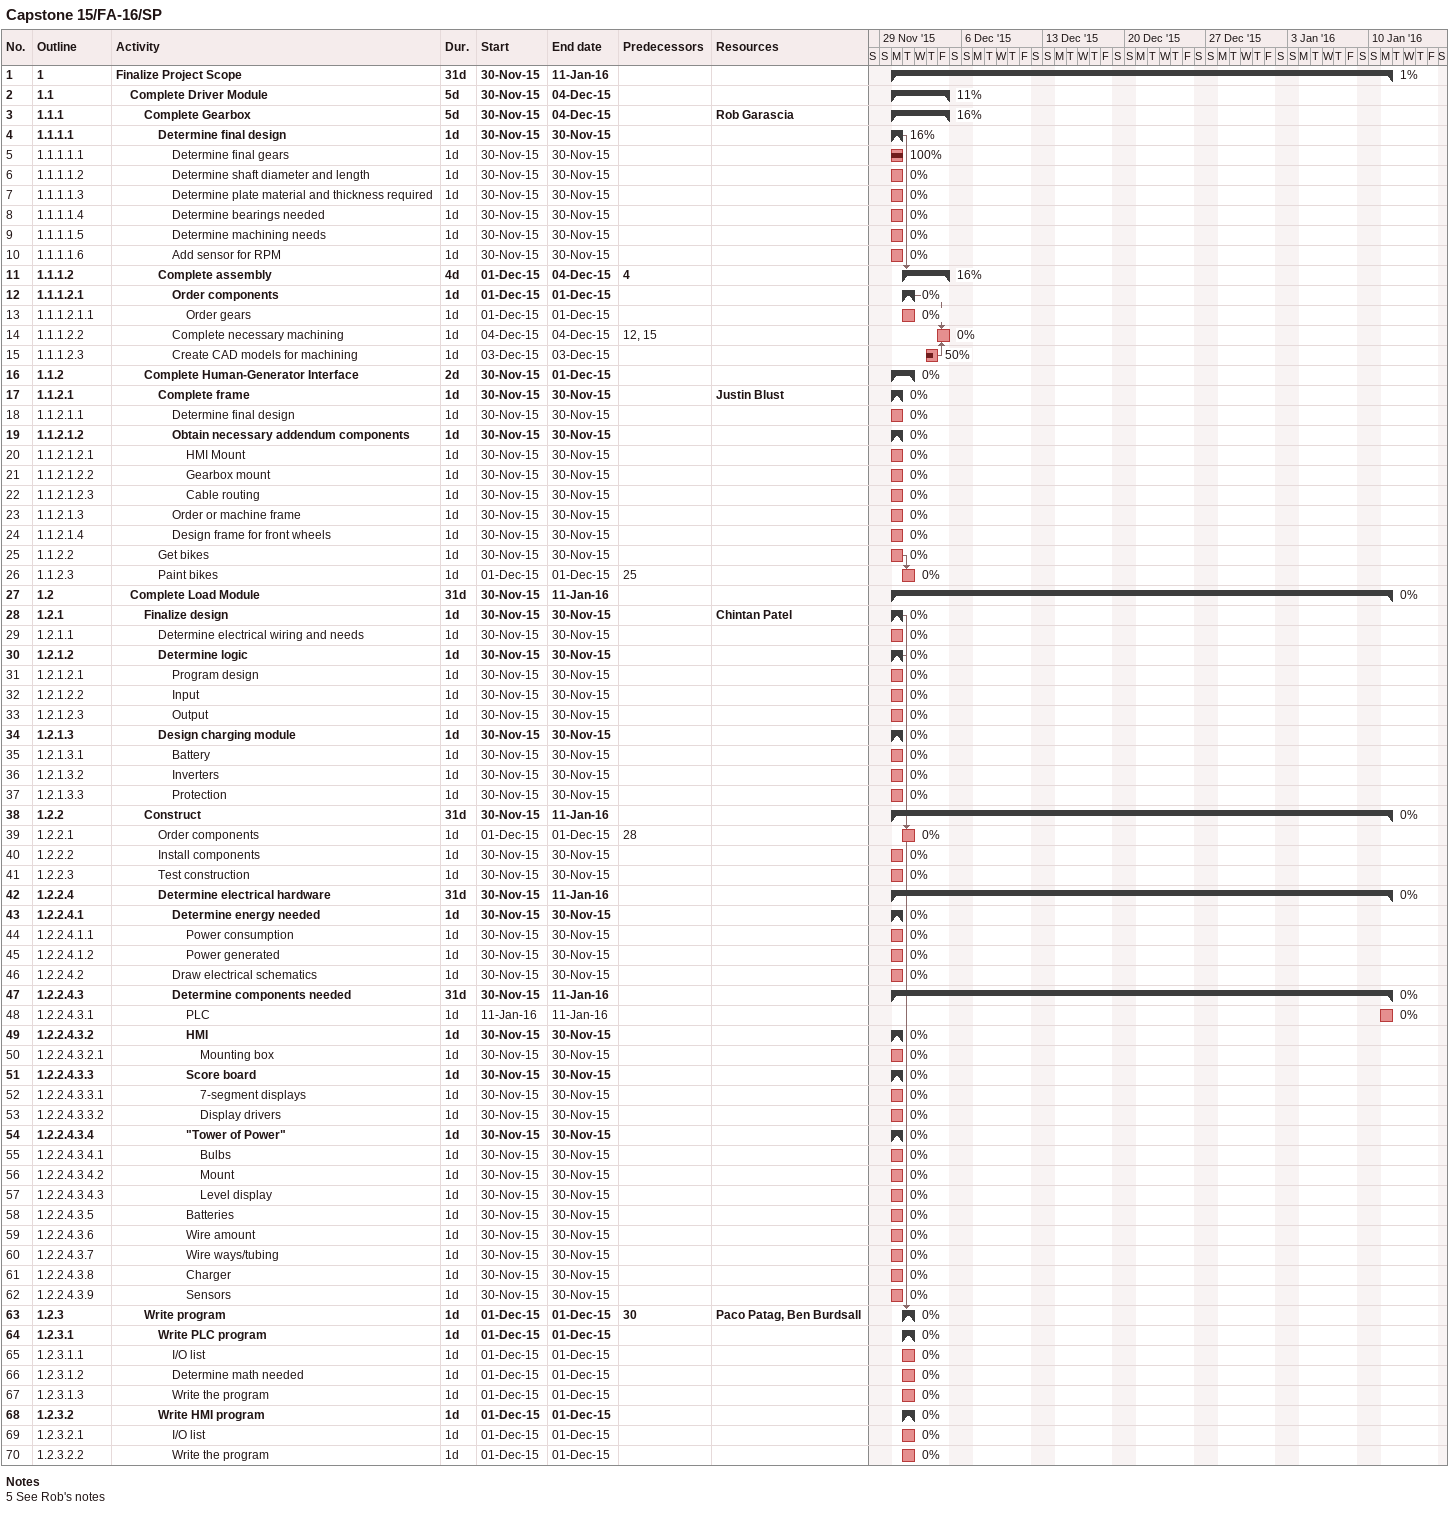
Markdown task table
Capstone 15/FA-16/SP

| ID | WBS | Task | Duration | Start | Finish | Predecessors | Resources | % complete |
|---|---|---|---|---|---|---|---|---|
| 1 | 1 | **Finalize Project Scope** | 31d | 2015-11-30 | 2016-01-11 |  |  | 1 |
| 2 | 1.1 | **Complete Driver Module** | 5d | 2015-11-30 | 2015-12-04 |  |  | 11 |
| 3 | 1.1.1 | **Complete Gearbox** | 5d | 2015-11-30 | 2015-12-04 |  | Rob Garascia | 16 |
| 4 | 1.1.1.1 | **Determine final design** | 1d | 2015-11-30 | 2015-11-30 |  |  | 16 |
| 5 | 1.1.1.1.1 | Determine final gears | 1d | 2015-11-30 | 2015-11-30 |  |  | 100 |
| 6 | 1.1.1.1.2 | Determine shaft diameter and length | 1d | 2015-11-30 | 2015-11-30 |  |  | 0 |
| 7 | 1.1.1.1.3 | Determine plate material and thickness required | 1d | 2015-11-30 | 2015-11-30 |  |  | 0 |
| 8 | 1.1.1.1.4 | Determine bearings needed | 1d | 2015-11-30 | 2015-11-30 |  |  | 0 |
| 9 | 1.1.1.1.5 | Determine machining needs | 1d | 2015-11-30 | 2015-11-30 |  |  | 0 |
| 10 | 1.1.1.1.6 | Add sensor for RPM | 1d | 2015-11-30 | 2015-11-30 |  |  | 0 |
| 11 | 1.1.1.2 | **Complete assembly** | 4d | 2015-12-01 | 2015-12-04 | 4 |  | 16 |
| 12 | 1.1.1.2.1 | **Order components** | 1d | 2015-12-01 | 2015-12-01 |  |  | 0 |
| 13 | 1.1.1.2.1.1 | Order gears | 1d | 2015-12-01 | 2015-12-01 |  |  | 0 |
| 14 | 1.1.1.2.2 | Complete necessary machining | 1d | 2015-12-04 | 2015-12-04 | 12, 15 |  | 0 |
| 15 | 1.1.1.2.3 | Create CAD models for machining | 1d | 2015-12-03 | 2015-12-03 |  |  | 50 |
| 16 | 1.1.2 | **Complete Human-Generator Interface** | 2d | 2015-11-30 | 2015-12-01 |  |  | 0 |
| 17 | 1.1.2.1 | **Complete frame** | 1d | 2015-11-30 | 2015-11-30 |  | Justin Blust | 0 |
| 18 | 1.1.2.1.1 | Determine final design | 1d | 2015-11-30 | 2015-11-30 |  |  | 0 |
| 19 | 1.1.2.1.2 | **Obtain necessary addendum components** | 1d | 2015-11-30 | 2015-11-30 |  |  | 0 |
| 20 | 1.1.2.1.2.1 | HMI Mount | 1d | 2015-11-30 | 2015-11-30 |  |  | 0 |
| 21 | 1.1.2.1.2.2 | Gearbox mount | 1d | 2015-11-30 | 2015-11-30 |  |  | 0 |
| 22 | 1.1.2.1.2.3 | Cable routing | 1d | 2015-11-30 | 2015-11-30 |  |  | 0 |
| 23 | 1.1.2.1.3 | Order or machine frame | 1d | 2015-11-30 | 2015-11-30 |  |  | 0 |
| 24 | 1.1.2.1.4 | Design frame for front wheels | 1d | 2015-11-30 | 2015-11-30 |  |  | 0 |
| 25 | 1.1.2.2 | Get bikes | 1d | 2015-11-30 | 2015-11-30 |  |  | 0 |
| 26 | 1.1.2.3 | Paint bikes | 1d | 2015-12-01 | 2015-12-01 | 25 |  | 0 |
| 27 | 1.2 | **Complete Load Module** | 31d | 2015-11-30 | 2016-01-11 |  |  | 0 |
| 28 | 1.2.1 | **Finalize design** | 1d | 2015-11-30 | 2015-11-30 |  | Chintan Patel | 0 |
| 29 | 1.2.1.1 | Determine electrical wiring and needs | 1d | 2015-11-30 | 2015-11-30 |  |  | 0 |
| 30 | 1.2.1.2 | **Determine logic** | 1d | 2015-11-30 | 2015-11-30 |  |  | 0 |
| 31 | 1.2.1.2.1 | Program design | 1d | 2015-11-30 | 2015-11-30 |  |  | 0 |
| 32 | 1.2.1.2.2 | Input | 1d | 2015-11-30 | 2015-11-30 |  |  | 0 |
| 33 | 1.2.1.2.3 | Output | 1d | 2015-11-30 | 2015-11-30 |  |  | 0 |
| 34 | 1.2.1.3 | **Design charging module** | 1d | 2015-11-30 | 2015-11-30 |  |  | 0 |
| 35 | 1.2.1.3.1 | Battery | 1d | 2015-11-30 | 2015-11-30 |  |  | 0 |
| 36 | 1.2.1.3.2 | Inverters | 1d | 2015-11-30 | 2015-11-30 |  |  | 0 |
| 37 | 1.2.1.3.3 | Protection | 1d | 2015-11-30 | 2015-11-30 |  |  | 0 |
| 38 | 1.2.2 | **Construct** | 31d | 2015-11-30 | 2016-01-11 |  |  | 0 |
| 39 | 1.2.2.1 | Order components | 1d | 2015-12-01 | 2015-12-01 | 28 |  | 0 |
| 40 | 1.2.2.2 | Install components | 1d | 2015-11-30 | 2015-11-30 |  |  | 0 |
| 41 | 1.2.2.3 | Test construction | 1d | 2015-11-30 | 2015-11-30 |  |  | 0 |
| 42 | 1.2.2.4 | **Determine electrical hardware** | 31d | 2015-11-30 | 2016-01-11 |  |  | 0 |
| 43 | 1.2.2.4.1 | **Determine energy needed** | 1d | 2015-11-30 | 2015-11-30 |  |  | 0 |
| 44 | 1.2.2.4.1.1 | Power consumption | 1d | 2015-11-30 | 2015-11-30 |  |  | 0 |
| 45 | 1.2.2.4.1.2 | Power generated | 1d | 2015-11-30 | 2015-11-30 |  |  | 0 |
| 46 | 1.2.2.4.2 | Draw electrical schematics | 1d | 2015-11-30 | 2015-11-30 |  |  | 0 |
| 47 | 1.2.2.4.3 | **Determine components needed** | 31d | 2015-11-30 | 2016-01-11 |  |  | 0 |
| 48 | 1.2.2.4.3.1 | PLC | 1d | 2016-01-11 | 2016-01-11 |  |  | 0 |
| 49 | 1.2.2.4.3.2 | **HMI** | 1d | 2015-11-30 | 2015-11-30 |  |  | 0 |
| 50 | 1.2.2.4.3.2.1 | Mounting box | 1d | 2015-11-30 | 2015-11-30 |  |  | 0 |
| 51 | 1.2.2.4.3.3 | **Score board** | 1d | 2015-11-30 | 2015-11-30 |  |  | 0 |
| 52 | 1.2.2.4.3.3.1 | 7-segment displays | 1d | 2015-11-30 | 2015-11-30 |  |  | 0 |
| 53 | 1.2.2.4.3.3.2 | Display drivers | 1d | 2015-11-30 | 2015-11-30 |  |  | 0 |
| 54 | 1.2.2.4.3.4 | **"Tower of Power"** | 1d | 2015-11-30 | 2015-11-30 |  |  | 0 |
| 55 | 1.2.2.4.3.4.1 | Bulbs | 1d | 2015-11-30 | 2015-11-30 |  |  | 0 |
| 56 | 1.2.2.4.3.4.2 | Mount | 1d | 2015-11-30 | 2015-11-30 |  |  | 0 |
| 57 | 1.2.2.4.3.4.3 | Level display | 1d | 2015-11-30 | 2015-11-30 |  |  | 0 |
| 58 | 1.2.2.4.3.5 | Batteries | 1d | 2015-11-30 | 2015-11-30 |  |  | 0 |
| 59 | 1.2.2.4.3.6 | Wire amount | 1d | 2015-11-30 | 2015-11-30 |  |  | 0 |
| 60 | 1.2.2.4.3.7 | Wire ways/tubing | 1d | 2015-11-30 | 2015-11-30 |  |  | 0 |
| 61 | 1.2.2.4.3.8 | Charger | 1d | 2015-11-30 | 2015-11-30 |  |  | 0 |
| 62 | 1.2.2.4.3.9 | Sensors | 1d | 2015-11-30 | 2015-11-30 |  |  | 0 |
| 63 | 1.2.3 | **Write program** | 1d | 2015-12-01 | 2015-12-01 | 30 | Paco Patag, Ben Burdsall | 0 |
| 64 | 1.2.3.1 | **Write PLC program** | 1d | 2015-12-01 | 2015-12-01 |  |  | 0 |
| 65 | 1.2.3.1.1 | I/O list | 1d | 2015-12-01 | 2015-12-01 |  |  | 0 |
| 66 | 1.2.3.1.2 | Determine math needed | 1d | 2015-12-01 | 2015-12-01 |  |  | 0 |
| 67 | 1.2.3.1.3 | Write the program | 1d | 2015-12-01 | 2015-12-01 |  |  | 0 |
| 68 | 1.2.3.2 | **Write HMI program** | 1d | 2015-12-01 | 2015-12-01 |  |  | 0 |
| 69 | 1.2.3.2.1 | I/O list | 1d | 2015-12-01 | 2015-12-01 |  |  | 0 |
| 70 | 1.2.3.2.2 | Write the program | 1d | 2015-12-01 | 2015-12-01 |  |  | 0 |

Notes
- 5: See Rob's notes
